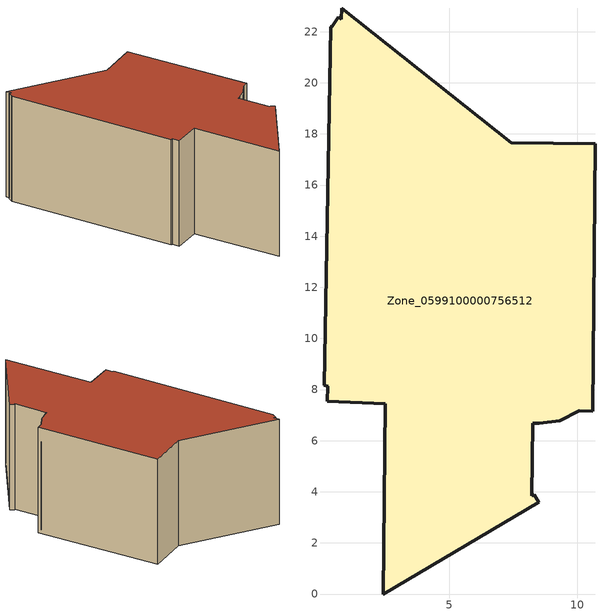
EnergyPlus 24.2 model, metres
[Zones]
Zone_0599100000756512
 floor ground (C_G): 0.8,22.93 7.42,17.65 10.72,17.62 10.62,7.16 10.08,7.16 9.33,6.77 8.52,6.68 8.27,6.68 8.24,3.84 8.32,3.89 8.51,3.58 2.42,0 2.5,7.44 0.23,7.54 0.25,8.13 0.1,8.16 0.37,22.19 0.42,22.2 0.67,22.57 0.78,22.48 z0
 wall outside (C_F): 7.42,17.65 0.8,22.93 0.78,22.48 0.67,22.57 0.42,22.2 0.37,22.19 0.1,8.16 0.25,8.13 0.23,7.54 2.5,7.44 2.42,0 8.51,3.58 8.32,3.89 8.24,3.84 8.27,6.68 8.52,6.68 9.33,6.77 10.08,7.16 10.62,7.16 10.72,17.62 7.42,17.65 z0:9.3
 roof outside (C_R): 0.8,22.93 0.78,22.48 0.67,22.57 0.42,22.2 0.37,22.19 0.1,8.16 0.25,8.13 0.23,7.54 2.5,7.44 2.42,0 8.51,3.58 8.32,3.89 8.24,3.84 8.27,6.68 8.52,6.68 9.33,6.77 10.08,7.16 10.62,7.16 10.72,17.62 7.42,17.65 z9.3
[BUILDING]
Pand.0599100000756512: North Axis=0; Terrain=City; Loads Convergence Tolerance Value=0.04; Temperature Convergence Tolerance Value=0.4; Solar Distribution=FullExterior; Maximum Number of Warmup Days=25; Minimum Number of Warmup Days=1
[Site:Location]
Rotterdam.The.Hague.AP_ZH_NLD Design_Conditions: Latitude=51.96; Longitude=4.45; Time Zone=1; Elevation=-4.5
[SITE:GROUNDTEMPERATURE:BUILDINGSURFACE]
18, 18, 18, 18, 18, 18, 18, 18, 18, 18, 18, 18
[MATERIAL] Thermal Absorptance=0.9; Solar Absorptance=0.7; Visible Absorptance=0.7
Name | Roughness | Thickness | Conductivity | Density | Specific Heat
G.D.2006-2014 | MediumSmooth | 0.15 | 0.06 | 540 | 1210
F.D.2006-2014 | Rough | 0.3 | 0.12 | 1920 | 840
R.D.2006-2014 | MediumRough | 0.2 | 0.08 | 1500 | 1000
[CONSTRUCTION]
C_G: G.D.2006-2014
C_F: F.D.2006-2014
C_R: R.D.2006-2014
[ZONE]
Zone_0599100000756512: Type=1; Multiplier=1; Ceiling Height=Autocalculate; Volume=Autocalculate; Floor Area=autocalculate; Part of Total Floor Area=Yes
[ZONEINFILTRATION:DESIGNFLOWRATE]
Infil_Zone_0599100000756512: Zone or ZoneList or Space or SpaceList=Zone_0599100000756512; Schedule=AlwaysOn; Design Flow Rate Calculation Method=Flow/Area; Flow Rate per Floor Area=0.0021; Constant Term Coefficient=1; Temperature Term Coefficient=0; Velocity Term Coefficient=0; Velocity Squared Term Coefficient=0
[HVACTEMPLATE:ZONE:IDEALLOADSAIRSYSTEM]
Zone_0599100000756512: Maximum Heating Supply Air Temperature=50; Minimum Cooling Supply Air Temperature=13; Maximum Heating Supply Air Humidity Ratio=0.0156; Minimum Cooling Supply Air Humidity Ratio=0.0077; Heating Limit=NoLimit; Cooling Limit=NoLimit; Dehumidification Control Type=ConstantSensibleHeatRatio; Cooling Sensible Heat Ratio=0.7; Dehumidification Setpoint=60; Humidification Control Type=None; Humidification Setpoint=30; Outdoor Air Method=None; Outdoor Air Flow Rate per Person=0.00944; Outdoor Air Flow Rate per Zone Floor Area=0; Outdoor Air Flow Rate per Zone=0; Demand Controlled Ventilation Type=None; Outdoor Air Economizer Type=NoEconomizer; Heat Recovery Type=None; Sensible Heat Recovery Effectiveness=0.7; Latent Heat Recovery Effectiveness=0.65
[ZONECONTROL:THERMOSTAT]
ThermostatControl_Zone_0599100000756512: Zone or ZoneList=Zone_0599100000756512; Control Type Schedule=DualSetpointControlType; Control 1=Thermostat_Zone_0599100000756512; Temperature Difference Between Cutout And Setpoint=0
[THERMOSTATSETPOINT:DUALSETPOINT]
Thermostat_Zone_0599100000756512: Heating Setpoint Temperature Schedule=HeatingSetpoint_Zone_0599100000756512; Cooling Setpoint Temperature Schedule=CoolingSetpoint_Zone_0599100000756512
[SCHEDULE:COMPACT]
HeatingSetpoint_Zone_0599100000756512: Through: 12/31, For: AllDays, Until: 24:00, 21
CoolingSetpoint_Zone_0599100000756512: Through: 12/31, For: AllDays, Until: 24:00, 24
DualSetpointControlType: Through: 12/31, For: AllDays, Until: 24:00, 4
AlwaysOn: Through: 12/31, For: AllDays, Until: 24:00, 1
